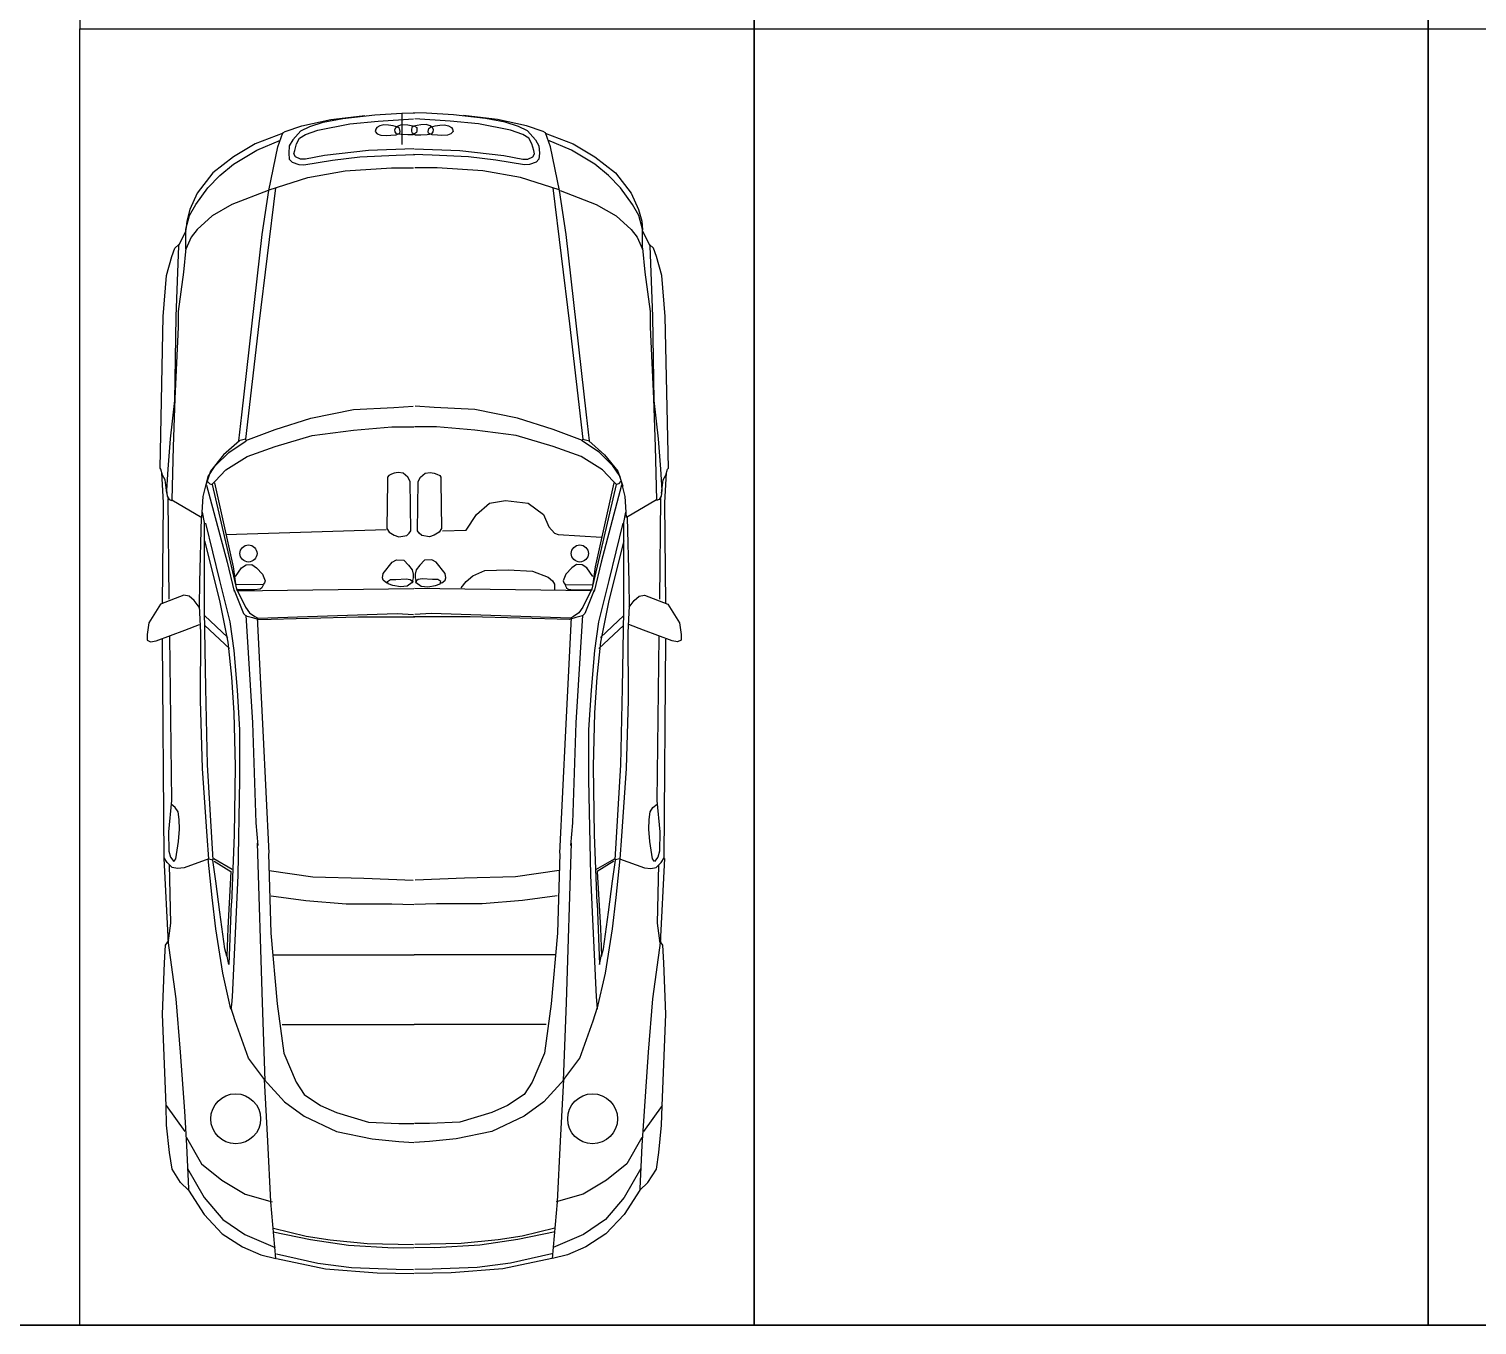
# Model space of a CAD drawing. Header units: inches. Extents: x 484217 to 497210, y -26946 to -21493.
# Drawn here: x 492667.1 to 492882.6, y -22743.9 to -22551.1 of the extents above; entities that cross this region are included whole.
import ezdxf

# ---------------------------------------------------------------- set-up
doc = ezdxf.new("R2010")
doc.units = ezdxf.units.IN
doc.header["$LTSCALE"] = 20
doc.header["$MEASUREMENT"] = 0
doc.layers.add('ceco.net 93', color=161, linetype='Continuous')
doc.layers.add('Parking', color=7, linetype='Continuous')

msp = doc.modelspace()

# ---------------------------------------------------------------- linework, layer by layer
at = {"layer": 'ceco.net 93'}
for p, q in [((492713.82, -22564.4), (492718.58, -22563.89)), ((492718.58, -22563.89), (492722.61, -22563.6)), ((492722.61, -22563.6), (492724.54, -22563.55)), ((492722.61, -22563.6), (492722.61, -22568.26)), ((492726.29, -22563.6), (492724.36, -22563.55)), ((492730.32, -22563.89), (492726.29, -22563.6)), ((492735.08, -22564.4), (492730.32, -22563.89)), ((492705.28, -22566.33), (492707.73, -22565.51)), ((492707.58, -22566.27), (492708.95, -22565.59)), ((492707.73, -22565.51), (492712.05, -22564.55)), ((492708.95, -22565.59), (492710.93, -22564.97)), ((492710.14, -22566.16), (492714.9, -22565.19)), ((492710.93, -22564.97), (492713.82, -22564.4)), ((492712.05, -22564.55), (492717.11, -22563.95)), ((492714.9, -22565.19), (492719.09, -22564.8)), ((492718.74, -22565.99), (492718.66, -22566.33)), ((492718.89, -22565.76), (492718.74, -22565.99)), ((492719.35, -22565.53), (492718.89, -22565.76)), ((492719.09, -22564.8), (492724.37, -22564.46)), ((492719.96, -22565.34), (492719.35, -22565.53)), ((492720.62, -22565.41), (492719.96, -22565.34)), ((492721.34, -22565.49), (492720.62, -22565.41)), ((492722.03, -22565.72), (492721.34, -22565.49)), ((492721.57, -22566.1), (492721.73, -22565.76)), ((492721.73, -22565.76), (492722.07, -22565.49)), ((492722.26, -22565.91), (492722.03, -22565.72)), ((492722.07, -22565.49), (492722.64, -22565.3)), ((492722.38, -22566.33), (492722.26, -22565.91)), ((492722.64, -22565.3), (492723.49, -22565.34)), ((492723.49, -22565.34), (492724.02, -22565.45)), ((492724.02, -22565.45), (492724.48, -22565.57)), ((492724.08, -22565.76), (492724.04, -22566.03)), ((492724.04, -22566.03), (492724.04, -22566.29)), ((492724.42, -22565.57), (492724.08, -22565.76)), ((492724.88, -22565.45), (492724.42, -22565.57)), ((492724.48, -22565.57), (492724.83, -22565.76)), ((492729.81, -22564.8), (492724.53, -22564.46)), ((492724.83, -22565.76), (492724.86, -22566.03)), ((492724.86, -22566.03), (492724.86, -22566.29)), ((492725.42, -22565.34), (492724.88, -22565.45)), ((492726.26, -22565.3), (492725.42, -22565.34)), ((492726.83, -22565.49), (492726.26, -22565.3)), ((492726.53, -22566.33), (492726.64, -22565.91)), ((492726.64, -22565.91), (492726.87, -22565.72)), ((492727.18, -22565.76), (492726.83, -22565.49)), ((492726.87, -22565.72), (492727.56, -22565.49)), ((492727.33, -22566.1), (492727.18, -22565.76)), ((492727.56, -22565.49), (492728.29, -22565.41)), ((492728.29, -22565.41), (492728.94, -22565.34)), ((492728.94, -22565.34), (492729.55, -22565.53)), ((492729.55, -22565.53), (492730.01, -22565.76)), ((492734, -22565.19), (492729.81, -22564.8)), ((492730.01, -22565.76), (492730.16, -22565.99)), ((492730.16, -22565.99), (492730.24, -22566.33)), ((492736.85, -22564.55), (492731.79, -22563.95)), ((492738.77, -22566.16), (492734, -22565.19)), ((492737.97, -22564.97), (492735.08, -22564.4)), ((492741.17, -22565.51), (492736.85, -22564.55)), ((492739.96, -22565.59), (492737.97, -22564.97)), ((492741.32, -22566.27), (492739.96, -22565.59)), ((492743.63, -22566.33), (492741.17, -22565.51)), ((492700.79, -22568.17), (492697.55, -22570.13)), ((492704.97, -22566.62), (492700.79, -22568.17)), ((492701.06, -22569.12), (492704.56, -22567.63)), ((492704.16, -22568.64), (492704.91, -22566.56)), ((492704.91, -22566.56), (492705.28, -22566.33)), ((492706.39, -22567.58), (492705.88, -22568.49)), ((492707.58, -22566.27), (492706.39, -22567.58)), ((492706.68, -22569.17), (492706.96, -22568.2)), ((492706.96, -22568.2), (492707.41, -22567.35)), ((492707.41, -22567.35), (492708.27, -22566.78)), ((492708.27, -22566.78), (492710.14, -22566.16)), ((492718.66, -22566.33), (492718.97, -22566.68)), ((492718.97, -22566.68), (492719.51, -22566.91)), ((492719.51, -22566.91), (492720.31, -22566.95)), ((492720.31, -22566.95), (492720.96, -22566.91)), ((492720.96, -22566.91), (492721.76, -22566.87)), ((492721.61, -22566.41), (492721.57, -22566.1)), ((492721.8, -22566.68), (492721.61, -22566.41)), ((492721.76, -22566.87), (492722.34, -22566.6)), ((492722.53, -22566.79), (492721.8, -22566.68)), ((492722.3, -22566.6), (492722.38, -22566.33)), ((492723.49, -22566.87), (492722.53, -22566.79)), ((492723.87, -22566.87), (492723.49, -22566.83)), ((492724.25, -22566.83), (492723.87, -22566.87)), ((492724.04, -22566.29), (492724.11, -22566.49)), ((492724.11, -22566.49), (492724.42, -22566.68)), ((492724.48, -22566.68), (492724.25, -22566.83)), ((492724.42, -22566.68), (492724.65, -22566.83)), ((492724.79, -22566.49), (492724.48, -22566.68)), ((492724.65, -22566.83), (492725.03, -22566.87)), ((492724.86, -22566.29), (492724.79, -22566.49)), ((492725.03, -22566.87), (492725.42, -22566.83)), ((492725.42, -22566.87), (492726.37, -22566.79)), ((492726.37, -22566.79), (492727.1, -22566.68)), ((492726.6, -22566.6), (492726.53, -22566.33)), ((492727.14, -22566.87), (492726.56, -22566.6)), ((492727.1, -22566.68), (492727.29, -22566.41)), ((492727.94, -22566.91), (492727.14, -22566.87)), ((492727.29, -22566.41), (492727.33, -22566.1)), ((492728.59, -22566.95), (492727.94, -22566.91)), ((492729.4, -22566.91), (492728.59, -22566.95)), ((492729.93, -22566.68), (492729.4, -22566.91)), ((492730.24, -22566.33), (492729.93, -22566.68)), ((492740.64, -22566.78), (492738.77, -22566.16)), ((492741.49, -22567.35), (492740.64, -22566.78)), ((492741.32, -22566.27), (492742.51, -22567.58)), ((492741.94, -22568.2), (492741.49, -22567.35)), ((492742.23, -22569.17), (492741.94, -22568.2)), ((492742.51, -22567.58), (492743.02, -22568.49)), ((492744, -22566.56), (492743.63, -22566.33)), ((492743.94, -22566.62), (492748.12, -22568.17)), ((492744.74, -22568.64), (492744, -22566.56)), ((492747.85, -22569.12), (492744.34, -22567.63)), ((492748.12, -22568.17), (492751.35, -22570.13)), ((492697.55, -22570.13), (492694.52, -22572.49)), ((492697.55, -22571.21), (492701.06, -22569.12)), ((492702.82, -22575.13), (492704.16, -22568.64)), ((492705.88, -22568.49), (492705.83, -22569.56)), ((492705.83, -22569.56), (492705.88, -22570.47)), ((492706.56, -22569.68), (492706.68, -22569.17)), ((492706.79, -22570.13), (492706.56, -22569.68)), ((492707.53, -22570.47), (492706.79, -22570.13)), ((492711.1, -22569.91), (492708.27, -22570.47)), ((492717.68, -22569.17), (492711.1, -22569.91)), ((492712.29, -22570.59), (492716.37, -22570.13)), ((492716.37, -22570.13), (492721.76, -22569.85)), ((492724.42, -22568.94), (492717.68, -22569.17)), ((492721.76, -22569.85), (492724.54, -22569.79)), ((492727.14, -22569.85), (492724.36, -22569.79)), ((492724.48, -22568.94), (492731.23, -22569.17)), ((492732.53, -22570.13), (492727.14, -22569.85)), ((492731.23, -22569.17), (492737.8, -22569.91)), ((492736.61, -22570.59), (492732.53, -22570.13)), ((492737.8, -22569.91), (492740.64, -22570.47)), ((492741.37, -22570.47), (492742.11, -22570.13)), ((492742.11, -22570.13), (492742.34, -22569.68)), ((492742.34, -22569.68), (492742.23, -22569.17)), ((492743.02, -22568.49), (492743.08, -22569.56)), ((492743.08, -22569.56), (492743.02, -22570.47)), ((492746.08, -22575.13), (492744.74, -22568.64)), ((492751.35, -22571.21), (492747.85, -22569.12)), ((492751.35, -22570.13), (492754.39, -22572.49)), ((492694.52, -22572.49), (492692.16, -22575.53)), ((492695.53, -22572.9), (492697.55, -22571.21)), ((492705.88, -22570.47), (492706.28, -22570.93)), ((492706.28, -22570.93), (492707.3, -22571.27)), ((492707.3, -22571.27), (492708.04, -22571.32)), ((492708.27, -22570.47), (492707.53, -22570.47)), ((492708.04, -22571.32), (492712.29, -22570.59)), ((492708.63, -22573.19), (492714.21, -22572.22)), ((492714.21, -22572.22), (492721.06, -22571.77)), ((492721.06, -22571.77), (492724.33, -22571.77)), ((492727.85, -22571.77), (492724.57, -22571.77)), ((492734.69, -22572.22), (492727.85, -22571.77)), ((492740.28, -22573.19), (492734.69, -22572.22)), ((492740.86, -22571.32), (492736.61, -22570.59)), ((492740.64, -22570.47), (492741.37, -22570.47)), ((492741.6, -22571.27), (492740.86, -22571.32)), ((492742.62, -22570.93), (492741.6, -22571.27)), ((492743.02, -22570.47), (492742.62, -22570.93)), ((492753.37, -22572.9), (492751.35, -22571.21)), ((492754.39, -22572.49), (492756.74, -22575.53)), ((492693.78, -22574.72), (492695.53, -22572.9)), ((492702.9, -22575.05), (492708.63, -22573.19)), ((492746.01, -22575.05), (492740.28, -22573.19)), ((492755.13, -22574.72), (492753.37, -22572.9)), ((492692.16, -22575.53), (492691.08, -22577.96)), ((492691.96, -22577.22), (492693.78, -22574.72)), ((492702.74, -22575.13), (492697.35, -22577.22)), ((492703.81, -22574.75), (492701.35, -22594.96)), ((492701.82, -22581.66), (492702.81, -22575.14)), ((492745.09, -22574.75), (492747.55, -22594.96)), ((492747.08, -22581.66), (492746.09, -22575.14)), ((492746.16, -22575.13), (492751.55, -22577.22)), ((492756.95, -22577.22), (492755.13, -22574.72)), ((492756.74, -22575.53), (492757.82, -22577.96)), ((492690.47, -22580.86), (492691.01, -22578.84)), ((492691.08, -22577.96), (492690.61, -22579.71)), ((492691.01, -22578.84), (492691.96, -22577.22)), ((492694.38, -22578.9), (492692.16, -22580.93)), ((492697.35, -22577.22), (492694.38, -22578.9)), ((492751.55, -22577.22), (492754.52, -22578.9)), ((492754.52, -22578.9), (492756.74, -22580.93)), ((492757.89, -22578.84), (492756.95, -22577.22)), ((492757.82, -22577.96), (492758.3, -22579.71)), ((492758.43, -22580.86), (492757.89, -22578.84)), ((492690.47, -22581.12), (492689.4, -22583.38)), ((492690.61, -22579.71), (492690.47, -22581)), ((492690.47, -22583.83), (492690.47, -22580.86)), ((492692.16, -22580.93), (492691.28, -22582.08)), ((492756.74, -22580.93), (492757.62, -22582.08)), ((492758.3, -22579.71), (492758.43, -22581)), ((492758.43, -22583.83), (492758.43, -22580.86)), ((492758.43, -22581.12), (492759.5, -22583.38)), ((492688.84, -22583.72), (492689.46, -22583.15)), ((492691.28, -22582.08), (492690.47, -22583.83)), ((492698.83, -22608.52), (492701.82, -22581.66)), ((492750.07, -22608.52), (492747.08, -22581.66)), ((492757.62, -22582.08), (492758.43, -22583.83)), ((492760.07, -22583.72), (492759.45, -22583.15)), ((492687.6, -22587.79), (492688.39, -22584.96)), ((492688.39, -22584.96), (492688.84, -22583.72)), ((492689.4, -22583.38), (492689.01, -22593.88)), ((492690.47, -22583.72), (492690.13, -22587.28)), ((492758.43, -22583.72), (492758.77, -22587.28)), ((492759.5, -22583.38), (492759.9, -22593.88)), ((492760.52, -22584.96), (492760.07, -22583.72)), ((492761.31, -22587.79), (492760.52, -22584.96)), ((492690.13, -22587.28), (492689.34, -22593.15)), ((492758.77, -22587.28), (492759.56, -22593.15)), ((492687.09, -22593.88), (492687.6, -22587.79)), ((492761.81, -22593.88), (492761.31, -22587.79)), ((492686.64, -22616.42), (492687.09, -22593.88)), ((492689.01, -22593.88), (492688.78, -22606.37)), ((492689.34, -22593.15), (492689.34, -22595.47)), ((492759.56, -22593.15), (492759.56, -22595.47)), ((492759.9, -22593.88), (492760.12, -22606.37)), ((492762.27, -22616.42), (492761.81, -22593.88)), ((492689.34, -22595.47), (492688.84, -22606.08)), ((492701.35, -22594.96), (492699.36, -22612.11)), ((492747.55, -22594.96), (492749.54, -22612.11)), ((492759.56, -22595.47), (492760.07, -22606.08)), ((492688.78, -22606.37), (492688.16, -22612.07)), ((492688.84, -22606.08), (492688.61, -22613.26)), ((492760.07, -22606.08), (492760.29, -22613.26)), ((492760.12, -22606.37), (492760.74, -22612.07)), ((492698.37, -22612.38), (492698.83, -22608.52)), ((492703.76, -22610.66), (492709.1, -22608.98)), ((492709.1, -22608.98), (492715.42, -22607.69)), ((492715.42, -22607.69), (492721.45, -22607.39)), ((492721.45, -22607.39), (492724.32, -22607.19)), ((492727.45, -22607.39), (492724.59, -22607.19)), ((492733.48, -22607.69), (492727.45, -22607.39)), ((492739.81, -22608.98), (492733.48, -22607.69)), ((492745.14, -22610.66), (492739.81, -22608.98)), ((492750.54, -22612.38), (492750.07, -22608.52)), ((492699.41, -22612.34), (492703.76, -22610.66)), ((492709.29, -22611.55), (492715.42, -22610.76)), ((492715.42, -22610.76), (492721.15, -22610.26)), ((492721.15, -22610.26), (492724.41, -22610.26)), ((492727.75, -22610.26), (492724.49, -22610.26)), ((492733.48, -22610.76), (492727.75, -22610.26)), ((492739.61, -22611.55), (492733.48, -22610.76)), ((492749.49, -22612.34), (492745.14, -22610.66)), ((492688.16, -22612.07), (492687.82, -22616.59)), ((492688.61, -22613.26), (492688.39, -22621.16)), ((492698.48, -22612.35), (492696.11, -22614.44)), ((492696.9, -22614.1), (492699.44, -22612.35)), ((492699.36, -22612.11), (492698.37, -22612.38)), ((492699.44, -22612.35), (492699.39, -22612.13)), ((492699.61, -22614.71), (492703.76, -22613.23)), ((492703.76, -22613.23), (492709.29, -22611.55)), ((492745.14, -22613.23), (492739.61, -22611.55)), ((492749.29, -22614.71), (492745.14, -22613.23)), ((492749.46, -22612.35), (492749.52, -22612.13)), ((492752, -22614.1), (492749.46, -22612.35)), ((492749.54, -22612.11), (492750.54, -22612.38)), ((492750.42, -22612.35), (492752.79, -22614.44)), ((492760.29, -22613.26), (492760.52, -22621.16)), ((492760.74, -22612.07), (492761.08, -22616.59)), ((492696.11, -22614.44), (492694.14, -22616.87)), ((492694.87, -22616.08), (492696.9, -22614.1)), ((492696.45, -22616.69), (492699.61, -22614.71)), ((492752.46, -22616.69), (492749.29, -22614.71)), ((492754.03, -22616.08), (492752, -22614.1)), ((492752.79, -22614.44), (492754.76, -22616.87)), ((492686.75, -22616.59), (492686.64, -22616.42)), ((492687.03, -22617.49), (492686.75, -22616.59)), ((492687.16, -22621.58), (492686.92, -22617.09)), ((492687.43, -22618.17), (492687.03, -22617.49)), ((492687.82, -22616.59), (492687.6, -22619.69)), ((492693.07, -22620.65), (492693.8, -22617.66)), ((492694.14, -22616.87), (492693.41, -22619.13)), ((492693.8, -22617.66), (492694.87, -22616.08)), ((492694.86, -22618.38), (492696.45, -22616.69)), ((492720.66, -22617.52), (492720.48, -22617.79)), ((492721.1, -22617.34), (492720.66, -22617.52)), ((492721.46, -22617.17), (492721.1, -22617.34)), ((492722.08, -22617.08), (492721.46, -22617.17)), ((492722.8, -22617.17), (492722.08, -22617.08)), ((492723.51, -22617.79), (492722.8, -22617.17)), ((492725.39, -22617.79), (492726.1, -22617.17)), ((492726.1, -22617.17), (492726.82, -22617.08)), ((492726.82, -22617.08), (492727.44, -22617.17)), ((492727.44, -22617.17), (492727.8, -22617.34)), ((492727.8, -22617.34), (492728.25, -22617.52)), ((492728.25, -22617.52), (492728.43, -22617.79)), ((492754.04, -22618.38), (492752.46, -22616.69)), ((492755.1, -22617.66), (492754.03, -22616.08)), ((492754.76, -22616.87), (492755.5, -22619.13)), ((492755.84, -22620.65), (492755.1, -22617.66)), ((492761.08, -22616.59), (492761.31, -22619.69)), ((492761.48, -22618.17), (492761.87, -22617.49)), ((492761.74, -22621.58), (492761.98, -22617.09)), ((492761.87, -22617.49), (492762.15, -22616.59)), ((492762.15, -22616.59), (492762.27, -22616.42)), ((492687.65, -22620.15), (492687.43, -22618.17)), ((492687.6, -22619.69), (492687.71, -22620.6)), ((492693.58, -22618.95), (492696.62, -22630.4)), ((492693.68, -22618.38), (492694.07, -22618.77)), ((492694.07, -22618.77), (492694.37, -22618.87)), ((492694.37, -22618.87), (492694.86, -22618.38)), ((492694.39, -22618.87), (492698.05, -22634.61)), ((492694.74, -22618.6), (492697.51, -22631.12)), ((492720.48, -22618.42), (492720.39, -22625.4)), ((492720.48, -22617.79), (492720.48, -22618.6)), ((492723.87, -22618.42), (492723.51, -22617.79)), ((492723.96, -22625.75), (492723.87, -22618.42)), ((492724.94, -22625.75), (492725.03, -22618.42)), ((492725.03, -22618.42), (492725.39, -22617.79)), ((492728.43, -22617.79), (492728.43, -22618.6)), ((492728.43, -22618.42), (492728.52, -22625.4)), ((492754.52, -22618.87), (492750.85, -22634.61)), ((492754.16, -22618.6), (492751.39, -22631.12)), ((492755.32, -22618.95), (492752.28, -22630.4)), ((492754.53, -22618.87), (492754.04, -22618.38)), ((492754.83, -22618.77), (492754.53, -22618.87)), ((492755.22, -22618.38), (492754.83, -22618.77)), ((492761.31, -22619.69), (492761.19, -22620.6)), ((492761.25, -22620.15), (492761.48, -22618.17)), ((492687, -22636.59), (492687.16, -22621.58)), ((492687.71, -22620.6), (492687.99, -22621.11)), ((492687.8, -22620.94), (492687.96, -22635.94)), ((492687.99, -22621.11), (492688.39, -22621.22)), ((492688.39, -22621.16), (492692.84, -22623.76)), ((492692.84, -22623.76), (492693.07, -22620.65)), ((492733.72, -22623.3), (492735.67, -22621.66)), ((492735.67, -22621.66), (492738.03, -22621.25)), ((492738.03, -22621.25), (492741.43, -22621.66)), ((492741.43, -22621.66), (492743.69, -22623.3)), ((492756.06, -22623.76), (492755.84, -22620.65)), ((492760.52, -22621.16), (492756.06, -22623.76)), ((492760.91, -22621.11), (492760.52, -22621.22)), ((492761.19, -22620.6), (492760.91, -22621.11)), ((492761.1, -22620.94), (492760.94, -22635.94)), ((492761.9, -22636.59), (492761.74, -22621.58)), ((492692.75, -22623.76), (492692.53, -22633.37)), ((492693.26, -22624.49), (492692.97, -22622.96)), ((492732.18, -22625.67), (492733.72, -22623.3)), ((492743.69, -22623.3), (492744.51, -22625.16)), ((492755.65, -22624.49), (492755.94, -22622.96)), ((492756.16, -22623.76), (492756.37, -22633.37)), ((492693.26, -22637.6), (492693.26, -22624.49)), ((492693.4, -22624.63), (492695.51, -22633.15)), ((492696.44, -22626.29), (492720.3, -22625.57)), ((492720.39, -22625.4), (492720.74, -22625.93)), ((492720.74, -22625.93), (492721.46, -22626.38)), ((492723.34, -22626.47), (492723.69, -22626.11)), ((492723.69, -22626.11), (492723.96, -22625.75)), ((492725.21, -22626.11), (492724.94, -22625.75)), ((492725.57, -22626.47), (492725.21, -22626.11)), ((492728.16, -22625.93), (492727.44, -22626.38)), ((492728.52, -22625.4), (492728.16, -22625.93)), ((492728.68, -22625.77), (492732.18, -22625.67)), ((492744.51, -22625.16), (492745.33, -22626.08)), ((492745.33, -22626.08), (492745.85, -22626.29)), ((492745.85, -22626.29), (492752.32, -22626.7)), ((492755.5, -22624.63), (492753.39, -22633.15)), ((492755.65, -22637.6), (492755.65, -22624.49)), ((492693.26, -22627.25), (492695.51, -22636.14)), ((492721.46, -22626.38), (492722.17, -22626.65)), ((492722.17, -22626.65), (492723.34, -22626.47)), ((492726.73, -22626.65), (492725.57, -22626.47)), ((492727.44, -22626.38), (492726.73, -22626.65)), ((492755.65, -22627.25), (492753.39, -22636.14)), ((492696.62, -22630.4), (492697.69, -22634.79)), ((492719.85, -22632.1), (492721.19, -22630.4)), ((492721.19, -22630.4), (492721.82, -22630.05)), ((492721.82, -22630.05), (492722.89, -22630.14)), ((492722.89, -22630.14), (492723.6, -22630.85)), ((492726.01, -22630.14), (492725.3, -22630.85)), ((492727.09, -22630.05), (492726.01, -22630.14)), ((492727.71, -22630.4), (492727.09, -22630.05)), ((492729.05, -22632.1), (492727.71, -22630.4)), ((492752.28, -22630.4), (492751.21, -22634.79)), ((492697.51, -22631.12), (492697.87, -22633.63)), ((492697.85, -22632.54), (492698.78, -22631.27)), ((492698.78, -22631.27), (492699.46, -22630.83)), ((492699.46, -22630.83), (492700.29, -22630.78)), ((492700.29, -22630.78), (492701.02, -22631.27)), ((492701.02, -22631.27), (492701.89, -22632.19)), ((492701.89, -22632.19), (492702.28, -22633.17)), ((492719.76, -22632.73), (492719.85, -22632.1)), ((492719.85, -22633.09), (492719.76, -22632.73)), ((492723.6, -22630.85), (492724.14, -22631.57)), ((492724.14, -22631.57), (492724.32, -22632.19)), ((492724.32, -22632.73), (492724.14, -22633.36)), ((492724.32, -22632.19), (492724.32, -22632.73)), ((492724.76, -22631.57), (492724.58, -22632.19)), ((492724.58, -22632.19), (492724.58, -22632.73)), ((492724.58, -22632.73), (492724.76, -22633.36)), ((492725.3, -22630.85), (492724.76, -22631.57)), ((492729.14, -22632.73), (492729.05, -22632.1)), ((492729.05, -22633.09), (492729.14, -22632.73)), ((492732.18, -22633.29), (492733.2, -22632.46)), ((492733.2, -22632.46), (492734.95, -22631.64)), ((492734.95, -22631.64), (492738.44, -22631.54)), ((492738.44, -22631.54), (492742.04, -22631.74)), ((492742.04, -22631.74), (492744.41, -22632.67)), ((492744.41, -22632.67), (492745.02, -22633.18)), ((492747.01, -22632.19), (492746.62, -22633.17)), ((492747.89, -22631.27), (492747.01, -22632.19)), ((492748.62, -22630.78), (492747.89, -22631.27)), ((492749.45, -22630.83), (492748.62, -22630.78)), ((492750.13, -22631.27), (492749.45, -22630.83)), ((492751.05, -22632.54), (492750.13, -22631.27)), ((492751.39, -22631.12), (492751.03, -22633.63)), ((492692.53, -22633.37), (492692.46, -22636.94)), ((492695.51, -22633.15), (492697.04, -22639.27)), ((492697.69, -22634.57), (492699.08, -22638.05)), ((492701.99, -22633.75), (492697.9, -22633.8)), ((492698.04, -22634.39), (492699.35, -22637.09)), ((492698.24, -22634.53), (492698.09, -22634.44)), ((492698.14, -22634.7), (492724.41, -22634.34)), ((492700.72, -22634.53), (492698.24, -22634.53)), ((492701.55, -22634.44), (492700.72, -22634.53)), ((492701.8, -22634.24), (492701.55, -22634.44)), ((492701.99, -22633.85), (492701.8, -22634.24)), ((492702.19, -22633.51), (492701.99, -22633.75)), ((492702.28, -22633.17), (492702.19, -22633.51)), ((492720.39, -22633.54), (492719.85, -22633.09)), ((492720.48, -22633.27), (492720.92, -22633)), ((492720.57, -22633.63), (492720.48, -22633.27)), ((492721.28, -22633.89), (492720.57, -22633.63)), ((492720.92, -22633), (492721.73, -22633)), ((492722.44, -22634.07), (492721.28, -22633.89)), ((492721.73, -22633), (492723.25, -22632.91)), ((492723.43, -22633.98), (492722.44, -22634.07)), ((492723.25, -22632.91), (492723.87, -22633)), ((492724.14, -22633.45), (492723.43, -22633.98)), ((492723.87, -22633), (492724.23, -22633.27)), ((492724.23, -22633.27), (492724.14, -22633.54)), ((492750.76, -22634.7), (492724.49, -22634.34)), ((492725.03, -22633), (492724.67, -22633.27)), ((492724.67, -22633.27), (492724.76, -22633.54)), ((492724.76, -22633.45), (492725.48, -22633.98)), ((492725.66, -22632.91), (492725.03, -22633)), ((492725.48, -22633.98), (492726.46, -22634.07)), ((492727.18, -22633), (492725.66, -22632.91)), ((492726.46, -22634.07), (492727.62, -22633.89)), ((492727.98, -22633), (492727.18, -22633)), ((492727.62, -22633.89), (492728.34, -22633.63)), ((492728.43, -22633.27), (492727.98, -22633)), ((492728.34, -22633.63), (492728.43, -22633.27)), ((492728.52, -22633.54), (492729.05, -22633.09)), ((492731.46, -22634.21), (492732.18, -22633.29)), ((492745.02, -22633.18), (492745.33, -22633.7)), ((492745.33, -22633.7), (492745.33, -22634.31)), ((492745.33, -22634.31), (492745.33, -22634.52)), ((492746.62, -22633.17), (492746.72, -22633.51)), ((492746.72, -22633.51), (492746.91, -22633.75)), ((492746.91, -22633.75), (492751, -22633.8)), ((492746.91, -22633.85), (492747.11, -22634.24)), ((492747.11, -22634.24), (492747.35, -22634.44)), ((492747.35, -22634.44), (492748.18, -22634.53)), ((492748.18, -22634.53), (492750.66, -22634.53)), ((492750.86, -22634.39), (492749.56, -22637.09)), ((492751.21, -22634.57), (492749.82, -22638.05)), ((492750.66, -22634.53), (492750.81, -22634.44)), ((492753.39, -22633.15), (492751.86, -22639.27)), ((492756.37, -22633.37), (492756.45, -22636.94)), ((492686.71, -22636.65), (492684.96, -22639.42)), ((492690.2, -22635.34), (492686.71, -22636.65)), ((492691, -22635.48), (492690.2, -22635.34)), ((492691.73, -22636.14), (492691, -22635.48)), ((492692.46, -22637.09), (492691.73, -22636.14)), ((492692.46, -22636.94), (492692.67, -22640.87)), ((492695.51, -22636.14), (492696.75, -22642.33)), ((492699.35, -22637.09), (492699.95, -22637.96)), ((492749.56, -22637.09), (492748.95, -22637.96)), ((492753.39, -22636.14), (492752.15, -22642.33)), ((492756.45, -22636.94), (492756.23, -22640.87)), ((492756.45, -22637.09), (492757.17, -22636.14)), ((492757.17, -22636.14), (492757.9, -22635.48)), ((492757.9, -22635.48), (492758.7, -22635.34)), ((492758.7, -22635.34), (492762.19, -22636.65)), ((492762.19, -22636.65), (492763.94, -22639.42)), ((492693.47, -22649.18), (492693.26, -22637.6)), ((492693.26, -22638.33), (492696.75, -22641.6)), ((492697.04, -22639.27), (492697.62, -22643.57)), ((492699.08, -22638.05), (492699.43, -22638.4)), ((492699.43, -22638.31), (492700.39, -22654.31)), ((492699.43, -22638.4), (492700.39, -22638.66)), ((492699.95, -22637.96), (492700.74, -22638.48)), ((492700.39, -22638.66), (492701.34, -22638.92)), ((492700.74, -22638.48), (492701.17, -22638.74)), ((492701.08, -22638.66), (492701.95, -22655.45)), ((492701.17, -22638.74), (492721.94, -22638.05)), ((492701.34, -22638.92), (492716.11, -22638.57)), ((492716.11, -22638.57), (492724.54, -22638.57)), ((492721.94, -22638.05), (492724.37, -22638.22)), ((492732.79, -22638.57), (492724.36, -22638.57)), ((492726.97, -22638.05), (492724.53, -22638.22)), ((492747.73, -22638.74), (492726.97, -22638.05)), ((492747.56, -22638.92), (492732.79, -22638.57)), ((492747.82, -22638.66), (492746.95, -22655.45)), ((492748.51, -22638.66), (492747.56, -22638.92)), ((492748.17, -22638.48), (492747.73, -22638.74)), ((492748.95, -22637.96), (492748.17, -22638.48)), ((492749.47, -22638.31), (492748.51, -22654.31)), ((492749.47, -22638.4), (492748.51, -22638.66)), ((492749.82, -22638.05), (492749.47, -22638.4)), ((492751.86, -22639.27), (492751.28, -22643.57)), ((492755.65, -22638.33), (492752.15, -22641.6)), ((492755.43, -22649.18), (492755.65, -22637.6)), ((492684.96, -22639.42), (492684.74, -22641.17)), ((492684.74, -22641.17), (492684.74, -22642.04)), ((492686.05, -22642.11), (492690.35, -22640.51)), ((492690.35, -22640.51), (492692.53, -22639.71)), ((492692.67, -22640.87), (492692.6, -22650.93)), ((492693.33, -22639.85), (492696.97, -22643.28)), ((492755.57, -22639.85), (492751.94, -22643.28)), ((492756.23, -22640.87), (492756.3, -22650.93)), ((492758.56, -22640.51), (492756.37, -22639.71)), ((492762.85, -22642.11), (492758.56, -22640.51)), ((492763.94, -22639.42), (492764.16, -22641.17)), ((492764.16, -22641.17), (492764.16, -22642.04)), ((492684.74, -22642.04), (492685.25, -22642.26)), ((492685.25, -22642.26), (492686.05, -22642.11)), ((492687.24, -22674.38), (492687, -22641.88)), ((492688.04, -22641.48), (492688.36, -22665.87)), ((492696.75, -22642.33), (492697.26, -22647.5)), ((492697.62, -22643.57), (492698.13, -22649.47)), ((492751.28, -22643.57), (492750.77, -22649.47)), ((492752.15, -22642.33), (492751.65, -22647.5)), ((492760.86, -22641.48), (492760.54, -22665.87)), ((492761.66, -22674.38), (492761.9, -22641.88)), ((492763.65, -22642.26), (492762.85, -22642.11)), ((492764.16, -22642.04), (492763.65, -22642.26)), ((492697.26, -22647.5), (492697.62, -22652.82)), ((492751.65, -22647.5), (492751.28, -22652.82)), ((492693.69, -22660.54), (492693.47, -22649.18)), ((492698.13, -22649.47), (492698.49, -22655.37)), ((492750.77, -22649.47), (492750.41, -22655.37)), ((492755.21, -22660.54), (492755.43, -22649.18)), ((492692.6, -22650.93), (492692.89, -22661.12)), ((492756.3, -22650.93), (492756.01, -22661.12)), ((492697.62, -22652.82), (492697.84, -22660.83)), ((492700.39, -22654.31), (492700.91, -22669.19)), ((492748.51, -22654.31), (492747.99, -22669.19)), ((492751.28, -22652.82), (492751.06, -22660.83)), ((492698.49, -22655.37), (492698.49, -22662.8)), ((492701.95, -22655.45), (492702.82, -22673.71)), ((492746.95, -22655.45), (492746.08, -22673.71)), ((492750.41, -22655.37), (492750.41, -22662.8)), ((492694.57, -22674.67), (492693.69, -22660.54)), ((492697.84, -22660.83), (492697.69, -22670.96)), ((492751.06, -22660.83), (492751.21, -22670.96)), ((492754.34, -22674.67), (492755.21, -22660.54)), ((492692.89, -22661.12), (492693.62, -22671.18)), ((492698.49, -22662.8), (492698.2, -22677)), ((492750.41, -22662.8), (492750.7, -22677)), ((492756.01, -22661.12), (492755.28, -22671.18)), ((492688.36, -22665.87), (492687.88, -22670.53)), ((492688.92, -22666.91), (492688.28, -22666.43)), ((492689.32, -22667.56), (492688.92, -22666.91)), ((492759.58, -22667.56), (492759.98, -22666.91)), ((492759.98, -22666.91), (492760.62, -22666.43)), ((492760.54, -22665.87), (492761.02, -22670.53)), ((492689.48, -22668.68), (492689.32, -22667.56)), ((492689.56, -22670.12), (492689.48, -22668.68)), ((492700.91, -22669.19), (492701.17, -22672.58)), ((492747.99, -22669.19), (492747.73, -22672.58)), ((492759.34, -22670.12), (492759.42, -22668.68)), ((492759.42, -22668.68), (492759.58, -22667.56)), ((492687.88, -22670.53), (492687.96, -22673.41)), ((492689.4, -22671.97), (492689.56, -22670.12)), ((492693.62, -22671.18), (492693.84, -22674.53)), ((492697.69, -22670.96), (492697.26, -22681.15)), ((492751.21, -22670.96), (492751.65, -22681.15)), ((492755.28, -22671.18), (492755.06, -22674.53)), ((492759.5, -22671.97), (492759.34, -22670.12)), ((492761.02, -22670.53), (492760.94, -22673.41)), ((492687.96, -22673.41), (492688.2, -22674.3)), ((492689, -22674.54), (492689.4, -22671.97)), ((492701.07, -22672.23), (492701.83, -22695.93)), ((492702.8, -22673.74), (492703.12, -22685.59)), ((492746.11, -22673.74), (492745.78, -22685.59)), ((492747.83, -22672.23), (492747.07, -22695.93)), ((492759.9, -22674.54), (492759.5, -22671.97)), ((492760.94, -22673.41), (492760.7, -22674.3)), ((492687.23, -22674.48), (492687.87, -22687.07)), ((492687.72, -22675.1), (492687.24, -22674.38)), ((492688.12, -22675.5), (492687.72, -22675.1)), ((492688.27, -22684.12), (492688.03, -22675.44)), ((492688.44, -22675.82), (492688.12, -22675.5)), ((492688.2, -22674.3), (492688.68, -22674.94)), ((492689.24, -22675.98), (492688.44, -22675.82)), ((492688.68, -22674.94), (492689, -22674.54)), ((492690.21, -22675.9), (492689.24, -22675.98)), ((492693.89, -22674.54), (492690.21, -22675.9)), ((492694.4, -22680.3), (492693.79, -22674.53)), ((492693.84, -22674.53), (492694.57, -22674.67)), ((492694.97, -22677.87), (492694.52, -22674.74)), ((492697.4, -22676.13), (492694.64, -22674.53)), ((492694.72, -22674.9), (492697.2, -22676.44)), ((492751.5, -22676.13), (492754.26, -22674.53)), ((492754.18, -22674.9), (492751.7, -22676.44)), ((492753.94, -22677.87), (492754.38, -22674.74)), ((492755.06, -22674.53), (492754.34, -22674.67)), ((492754.5, -22680.3), (492755.11, -22674.53)), ((492755.01, -22674.54), (492758.7, -22675.9)), ((492758.7, -22675.9), (492759.66, -22675.98)), ((492759.66, -22675.98), (492760.46, -22675.82)), ((492760.22, -22674.94), (492759.9, -22674.54)), ((492760.7, -22674.3), (492760.22, -22674.94)), ((492760.46, -22675.82), (492760.78, -22675.5)), ((492760.64, -22684.12), (492760.87, -22675.44)), ((492760.78, -22675.5), (492761.18, -22675.1)), ((492761.67, -22674.48), (492761.03, -22687.07)), ((492761.18, -22675.1), (492761.66, -22674.38)), ((492695.54, -22682.5), (492694.97, -22677.87)), ((492697.2, -22676.44), (492696.75, -22684.86)), ((492698.2, -22677), (492697.99, -22682.46)), ((492702.86, -22676.28), (492709.36, -22677.2)), ((492709.36, -22677.2), (492716.98, -22677.4)), ((492716.98, -22677.4), (492724.29, -22677.7)), ((492731.92, -22677.4), (492724.61, -22677.7)), ((492739.54, -22677.2), (492731.92, -22677.4)), ((492746.04, -22676.28), (492739.54, -22677.2)), ((492750.7, -22677), (492750.92, -22682.46)), ((492751.7, -22676.44), (492752.15, -22684.86)), ((492753.37, -22682.5), (492753.94, -22677.87)), ((492703.17, -22680.04), (492708.35, -22680.75)), ((492745.74, -22680.04), (492740.56, -22680.75)), ((492694.97, -22684.98), (492694.4, -22680.3)), ((492697.24, -22681.16), (492696.88, -22690.26)), ((492708.35, -22680.75), (492714.34, -22681.26)), ((492714.34, -22681.26), (492721.14, -22681.26)), ((492721.14, -22681.26), (492724.39, -22681.36)), ((492727.76, -22681.26), (492724.51, -22681.36)), ((492734.56, -22681.26), (492727.76, -22681.26)), ((492740.56, -22680.75), (492734.56, -22681.26)), ((492751.66, -22681.16), (492752.03, -22690.26)), ((492753.94, -22684.98), (492754.5, -22680.3)), ((492687.87, -22687.07), (492688.27, -22684.12)), ((492696.27, -22687.95), (492695.54, -22682.5)), ((492697.97, -22682.46), (492697.36, -22695.06)), ((492750.93, -22682.46), (492751.54, -22695.06)), ((492752.64, -22687.95), (492753.37, -22682.5)), ((492761.03, -22687.07), (492760.64, -22684.12)), ((492687.47, -22687.39), (492687.95, -22686.67)), ((492687.79, -22686.67), (492688.98, -22695.36)), ((492695.98, -22691.56), (492694.97, -22684.98)), ((492696.75, -22684.86), (492696.59, -22689)), ((492703.12, -22685.59), (492704.09, -22696.14)), ((492745.78, -22685.59), (492744.82, -22696.14)), ((492752.15, -22684.86), (492752.31, -22689)), ((492752.92, -22691.56), (492753.94, -22684.98)), ((492761.11, -22686.67), (492759.92, -22695.36)), ((492761.43, -22687.39), (492760.95, -22686.67)), ((492687.31, -22690.02), (492687.47, -22687.39)), ((492696.59, -22689), (492696.27, -22687.95)), ((492696.88, -22690.26), (492696.59, -22688.8)), ((492703.42, -22688.83), (492724.45, -22688.83)), ((492745.48, -22688.83), (492724.45, -22688.83)), ((492752.03, -22690.26), (492752.31, -22688.8)), ((492752.31, -22689), (492752.64, -22687.95)), ((492761.59, -22690.02), (492761.43, -22687.39)), ((492686.99, -22697.67), (492687.31, -22690.02)), ((492761.91, -22697.67), (492761.59, -22690.02)), ((492697.2, -22696.93), (492695.98, -22691.56)), ((492751.7, -22696.93), (492752.92, -22691.56)), ((492697.36, -22695.06), (492697.28, -22696.2)), ((492751.54, -22695.06), (492751.62, -22696.2)), ((492688.98, -22695.36), (492689.62, -22703.33)), ((492697.82, -22698.63), (492697.18, -22696.63)), ((492697.28, -22696.2), (492697.2, -22696.93)), ((492701.83, -22695.93), (492702.26, -22707.56)), ((492704.09, -22696.14), (492705.06, -22703.47)), ((492744.82, -22696.14), (492743.85, -22703.47)), ((492747.07, -22695.93), (492746.64, -22707.56)), ((492751.08, -22698.63), (492751.72, -22696.63)), ((492751.62, -22696.2), (492751.7, -22696.93)), ((492759.92, -22695.36), (492759.28, -22703.33)), ((492687.55, -22711.3), (492686.99, -22697.67)), ((492699.81, -22704.21), (492697.82, -22698.63)), ((492704.81, -22699.17), (492724.45, -22699.17)), ((492744.09, -22699.17), (492724.45, -22699.17)), ((492749.09, -22704.21), (492751.08, -22698.63)), ((492761.35, -22711.3), (492761.91, -22697.67)), ((492689.62, -22703.33), (492690.26, -22712.09)), ((492705.06, -22703.47), (492706.88, -22707.78)), ((492743.85, -22703.47), (492742.02, -22707.78)), ((492759.28, -22703.33), (492758.65, -22712.09)), ((492702.2, -22707.39), (492699.81, -22704.21)), ((492746.71, -22707.39), (492749.09, -22704.21)), ((492702.15, -22707.35), (492705.16, -22710.69)), ((492702.67, -22716.56), (492702.2, -22707.39)), ((492706.88, -22707.78), (492708.07, -22709.61)), ((492742.02, -22707.78), (492740.83, -22709.61)), ((492746.75, -22707.35), (492743.74, -22710.69)), ((492746.23, -22716.56), (492746.71, -22707.39)), ((492708.07, -22709.61), (492710.54, -22711.22)), ((492740.83, -22709.61), (492738.36, -22711.22)), ((492687.55, -22711.22), (492690.34, -22715.12)), ((492687.63, -22714.17), (492687.55, -22711.3)), ((492690.26, -22712.09), (492690.58, -22717.19)), ((492705.16, -22710.69), (492708.07, -22712.84)), ((492710.54, -22711.22), (492712.91, -22712.3)), ((492712.91, -22712.3), (492717.64, -22713.7)), ((492735.99, -22712.3), (492731.26, -22713.7)), ((492738.36, -22711.22), (492735.99, -22712.3)), ((492743.74, -22710.69), (492740.83, -22712.84)), ((492758.65, -22712.09), (492758.33, -22717.19)), ((492761.35, -22711.22), (492758.57, -22715.12)), ((492761.27, -22714.17), (492761.35, -22711.3)), ((492688.03, -22718.23), (492687.63, -22714.17)), ((492708.07, -22712.84), (492712.91, -22715.1)), ((492717.64, -22713.7), (492722.16, -22713.92)), ((492722.16, -22713.92), (492724.42, -22713.92)), ((492726.74, -22713.92), (492724.48, -22713.92)), ((492731.26, -22713.7), (492726.74, -22713.92)), ((492740.83, -22712.84), (492735.99, -22715.1)), ((492760.87, -22718.23), (492761.27, -22714.17)), ((492690.58, -22716), (492692.8, -22719.9)), ((492703.15, -22725.56), (492702.67, -22716.56)), ((492712.91, -22715.1), (492718.18, -22716.18)), ((492718.18, -22716.18), (492722.16, -22716.61)), ((492722.16, -22716.61), (492724.42, -22716.72)), ((492726.74, -22716.61), (492724.48, -22716.72)), ((492730.72, -22716.18), (492726.74, -22716.61)), ((492735.99, -22715.1), (492730.72, -22716.18)), ((492745.75, -22725.56), (492746.23, -22716.56)), ((492758.33, -22716), (492756.1, -22719.9)), ((492688.43, -22720.7), (492688.03, -22718.23)), ((492690.58, -22717.19), (492690.89, -22723.57)), ((492758.33, -22717.19), (492758.01, -22723.57)), ((492760.48, -22720.7), (492760.87, -22718.23)), ((492689.7, -22722.69), (492688.43, -22720.7)), ((492690.73, -22720.62), (492693.2, -22724.92)), ((492692.8, -22719.9), (492695.83, -22722.37)), ((492756.1, -22719.9), (492753.07, -22722.37)), ((492758.17, -22720.62), (492755.7, -22724.92)), ((492759.2, -22722.69), (492760.48, -22720.7)), ((492690.89, -22723.81), (492689.7, -22722.69)), ((492695.83, -22722.37), (492699.33, -22724.45)), ((492753.07, -22722.37), (492749.57, -22724.45)), ((492758.01, -22723.81), (492759.2, -22722.69)), ((492690.89, -22723.57), (492690.89, -22723.81)), ((492690.89, -22723.81), (492693.2, -22727.47)), ((492693.2, -22724.92), (492695.99, -22728.19)), ((492699.33, -22724.45), (492703.31, -22725.56)), ((492749.57, -22724.45), (492745.59, -22725.56)), ((492755.7, -22724.92), (492752.91, -22728.19)), ((492758.01, -22723.81), (492755.7, -22727.47)), ((492758.01, -22723.57), (492758.01, -22723.81)), ((492693.2, -22727.47), (492695.91, -22730.34)), ((492703.87, -22734.01), (492703.15, -22725.56)), ((492745.03, -22734.01), (492745.75, -22725.56)), ((492755.7, -22727.47), (492752.99, -22730.34)), ((492695.99, -22728.19), (492699.25, -22730.42)), ((492703.53, -22729.5), (492708.4, -22730.7)), ((492745.37, -22729.5), (492740.5, -22730.7)), ((492752.91, -22728.19), (492749.65, -22730.42)), ((492695.91, -22730.34), (492698.93, -22732.26)), ((492699.25, -22730.42), (492703.79, -22732.34)), ((492703.47, -22730.01), (492709.04, -22731.15)), ((492708.4, -22730.7), (492711.94, -22731.21)), ((492709.04, -22731.15), (492714.66, -22732.03)), ((492711.94, -22731.21), (492717.45, -22731.78)), ((492717.45, -22731.78), (492724.34, -22731.91)), ((492731.46, -22731.78), (492724.56, -22731.91)), ((492736.96, -22731.21), (492731.46, -22731.78)), ((492739.87, -22731.15), (492734.24, -22732.03)), ((492740.5, -22730.7), (492736.96, -22731.21)), ((492745.43, -22730.01), (492739.87, -22731.15)), ((492749.65, -22730.42), (492745.11, -22732.34)), ((492752.99, -22730.34), (492749.97, -22732.26)), ((492698.93, -22732.26), (492701.64, -22733.45)), ((492701.64, -22733.45), (492703.87, -22734.01)), ((492703.97, -22733.3), (492710.11, -22734.69)), ((492703.97, -22734), (492711.25, -22735.52)), ((492714.66, -22732.03), (492721.37, -22732.41)), ((492721.37, -22732.41), (492724.41, -22732.35)), ((492727.53, -22732.41), (492724.5, -22732.35)), ((492734.24, -22732.03), (492727.53, -22732.41)), ((492744.93, -22734), (492737.65, -22735.52)), ((492744.93, -22733.3), (492738.79, -22734.69)), ((492747.26, -22733.45), (492745.03, -22734.01)), ((492749.97, -22732.26), (492747.26, -22733.45)), ((492710.11, -22734.69), (492715.11, -22735.33)), ((492711.25, -22735.52), (492718.97, -22736.15)), ((492715.11, -22735.33), (492721.75, -22735.58)), ((492718.97, -22736.15), (492724.41, -22736.21)), ((492721.75, -22735.58), (492724.34, -22735.64)), ((492729.94, -22736.15), (492724.5, -22736.21)), ((492727.15, -22735.58), (492724.56, -22735.64)), ((492733.8, -22735.33), (492727.15, -22735.58)), ((492737.65, -22735.52), (492729.94, -22736.15)), ((492738.79, -22734.69), (492733.8, -22735.33))]:
    msp.add_line(p, q, dxfattribs=at)
for centre, radius in [((492699.8, -22629.12), 1.27), ((492749.1, -22629.12), 1.27), ((492697.9, -22713.21), 3.71), ((492751, -22713.21), 3.71)]:
    msp.add_circle(centre, radius, dxfattribs=at)
at = {"layer": 'Parking'}
for p, q in [((492674.71, -22358.3), (492674.71, -22551.1)), ((492674.71, -22358.3), (492674.71, -22551.1)), ((492775.01, -22358.3), (492775.01, -22551.1)), ((492775.01, -22358.3), (492775.01, -22551.1)), ((492775.01, -22551.1), (492775.01, -22358.3)), ((492775.01, -22358.3), (492775.01, -22551.1)), ((492775.01, -22358.3), (492775.01, -22551.1)), ((492775.01, -22358.3), (492775.01, -22551.1)), ((492775.01, -22551.1), (492775.01, -22358.3)), ((492775.01, -22358.3), (492775.01, -22551.1)), ((492875.31, -22358.3), (492875.31, -22551.1)), ((492875.31, -22358.3), (492875.31, -22551.1)), ((492875.31, -22551.1), (492875.31, -22358.3)), ((492875.31, -22358.3), (492875.31, -22551.1)), ((492875.31, -22358.3), (492875.31, -22551.1)), ((492875.31, -22358.3), (492875.31, -22551.1)), ((492875.31, -22551.1), (492875.31, -22358.3)), ((492875.31, -22358.3), (492875.31, -22551.1)), ((492674.71, -22551.1), (492775.01, -22551.1)), ((492674.71, -22743.9), (492674.71, -22551.1)), ((492674.71, -22551.1), (492775.01, -22551.1)), ((492674.71, -22743.9), (492674.71, -22551.1)), ((492674.71, -22551.1), (492775.01, -22551.1)), ((492775.01, -22551.1), (492875.31, -22551.1)), ((492775.01, -22743.9), (492775.01, -22551.1)), ((492775.01, -22743.9), (492775.01, -22551.1)), ((492775.01, -22551.1), (492775.01, -22743.9)), ((492775.01, -22743.9), (492775.01, -22551.1)), ((492775.01, -22551.1), (492875.31, -22551.1)), ((492775.01, -22551.1), (492875.31, -22551.1)), ((492775.01, -22743.9), (492775.01, -22551.1)), ((492775.01, -22743.9), (492775.01, -22551.1)), ((492775.01, -22551.1), (492775.01, -22743.9)), ((492775.01, -22743.9), (492775.01, -22551.1)), ((492775.01, -22743.9), (492775.01, -22551.1)), ((492775.01, -22743.9), (492775.01, -22551.1)), ((492775.01, -22551.1), (492775.01, -22743.9)), ((492775.01, -22743.9), (492775.01, -22551.1)), ((492875.31, -22551.1), (492975.61, -22551.1)), ((492875.31, -22743.9), (492875.31, -22551.1)), ((492875.31, -22743.9), (492875.31, -22551.1)), ((492875.31, -22551.1), (492875.31, -22743.9)), ((492875.31, -22743.9), (492875.31, -22551.1)), ((492875.31, -22551.1), (492975.61, -22551.1)), ((492875.31, -22551.1), (492975.61, -22551.1)), ((492875.31, -22743.9), (492875.31, -22551.1)), ((492875.31, -22743.9), (492875.31, -22551.1)), ((492875.31, -22551.1), (492875.31, -22743.9)), ((492875.31, -22743.9), (492875.31, -22551.1)), ((492875.31, -22743.9), (492875.31, -22551.1)), ((492875.31, -22743.9), (492875.31, -22551.1)), ((492875.31, -22551.1), (492875.31, -22743.9)), ((492875.31, -22743.9), (492875.31, -22551.1)), ((492574.41, -22743.9), (492674.71, -22743.9)), ((492674.71, -22743.9), (492574.41, -22743.9)), ((492775.01, -22743.9), (492674.71, -22743.9)), ((492674.71, -22743.9), (492775.01, -22743.9)), ((492775.01, -22743.9), (492674.71, -22743.9)), ((492674.71, -22743.9), (492775.01, -22743.9)), ((492775.01, -22743.9), (492674.71, -22743.9)), ((492674.71, -22743.9), (492775.01, -22743.9)), ((492875.31, -22743.9), (492775.01, -22743.9)), ((492775.01, -22743.9), (492875.31, -22743.9)), ((492875.31, -22743.9), (492775.01, -22743.9)), ((492775.01, -22743.9), (492875.31, -22743.9)), ((492875.31, -22743.9), (492775.01, -22743.9)), ((492775.01, -22743.9), (492875.31, -22743.9)), ((492975.61, -22743.9), (492875.31, -22743.9)), ((492875.31, -22743.9), (492975.61, -22743.9)), ((492975.61, -22743.9), (492875.31, -22743.9)), ((492875.31, -22743.9), (492975.61, -22743.9)), ((492975.61, -22743.9), (492875.31, -22743.9)), ((492875.31, -22743.9), (492975.61, -22743.9))]:
    msp.add_line(p, q, dxfattribs=at)

doc.saveas('drawing.dxf')
